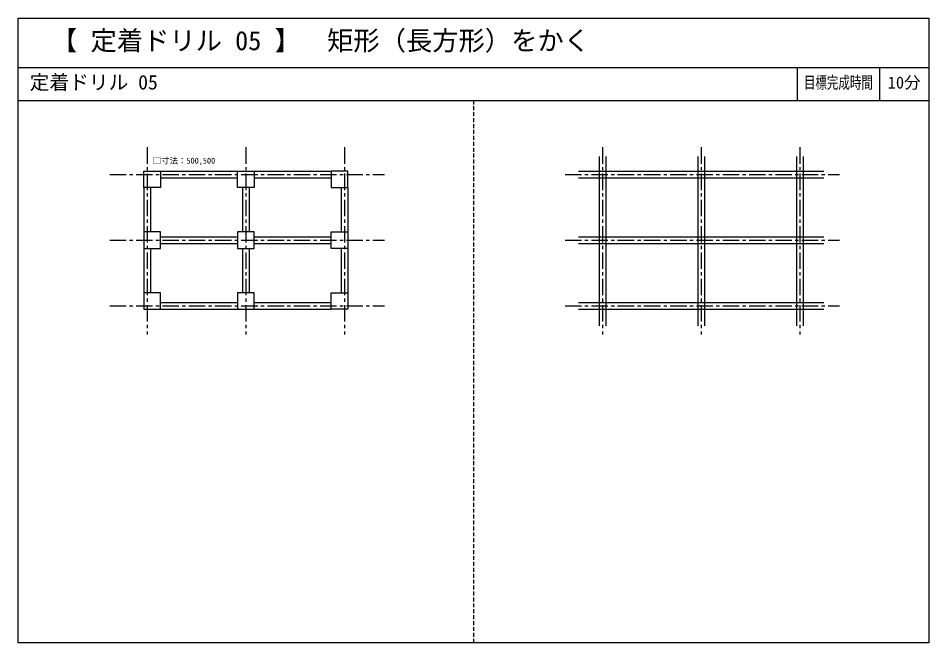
# Model space of a CAD drawing. Units: millimetres, scale not verified. Extents: x -13850 to 13850, y -9500 to 9500.
import ezdxf
from ezdxf.enums import TextEntityAlignment as Align

# ---------------------------------------------------------------- set-up
doc = ezdxf.new("R2010")
doc.units = ezdxf.units.MM
doc.header["$LTSCALE"] = 100
doc.linetypes.add('CHAIN1', pattern=[8, 5, -1, 1, -1])
doc.linetypes.add('DASHED1', pattern=[1.8, 1.2, -0.6])
for name, color, linetype in [('0-0', 7, 'Continuous'), ('D-0', 4, 'Continuous'), ('E-0', 3, 'Continuous'), ('F-0', 7, 'Continuous')]:
    doc.layers.add(name, color=color, linetype=linetype)
doc.styles.add('ＭＳ ゴシック', font='')
doc.styles.get('ＭＳ ゴシック').set_extended_font_data('MS Gothic')

msp = doc.modelspace()

# ---------------------------------------------------------------- linework, layer by layer
at = {"layer": '0-0'}
for p, q in [((3825, 5297.7), (3825, 146.9)), ((4025, 5297.7), (4025, 146.9)), ((6825, 5297.7), (6825, 146.9)), ((7025, 5297.7), (7025, 146.9)), ((9825, 5297.7), (9825, 146.9)), ((10025, 5297.7), (10025, 146.9)), ((3192.9, 4848.8), (10654, 4848.8)), ((3192.9, 4648.8), (10654, 4648.8)), ((3192.9, 2848.8), (10654, 2848.8)), ((3192.9, 2648.8), (10654, 2648.8)), ((3192.9, 848.8), (10654, 848.8)), ((3192.9, 648.8), (10654, 648.8))]:
    msp.add_line(p, q, dxfattribs=at)
at = {"layer": 'E-0', "color": 4, "linetype": 'CHAIN1'}
for p, q in [((-9925, 5573.1), (-9925, -124.6)), ((-6925, 5573.1), (-6925, -124.6)), ((-3925, 5573.1), (-3925, -124.6)), ((3925, 5573.1), (3925, -124.6)), ((6925, 5573.1), (6925, -124.6)), ((9925, 5573.1), (9925, -124.6)), ((-11064.5, 4748.8), (-2711.7, 4748.8)), ((2785.5, 4748.8), (11138.3, 4748.8)), ((-11064.5, 2748.8), (-2711.7, 2748.8)), ((2785.5, 2748.8), (11138.3, 2748.8)), ((-11064.5, 748.8), (-2711.7, 748.8)), ((2785.5, 748.8), (11138.3, 748.8))]:
    msp.add_line(p, q, dxfattribs=at)
at = {"layer": 'E-0'}
for p, q in [((-10025, 4348.8), (-10025, 4848.8)), ((-10025, 4848.8), (-9525, 4848.8)), ((-9525, 4848.8), (-9525, 4348.8)), ((-7175, 4348.8), (-7175, 4848.8)), ((-7175, 4848.8), (-6675, 4848.8)), ((-6675, 4848.8), (-6675, 4348.8)), ((-4325, 4848.8), (-4325, 4348.8)), ((-3825, 4848.8), (-4325, 4848.8)), ((-3825, 4348.8), (-3825, 4848.8)), ((-9525, 4348.8), (-10025, 4348.8)), ((-6675, 4348.8), (-7175, 4348.8)), ((-4325, 4348.8), (-3825, 4348.8)), ((-10025, 2998.8), (-10025, 2498.8)), ((-9525, 2998.8), (-10025, 2998.8)), ((-9525, 2498.8), (-9525, 2998.8)), ((-7175, 2998.8), (-7175, 2498.8)), ((-6675, 2998.8), (-7175, 2998.8)), ((-6675, 2498.8), (-6675, 2998.8)), ((-4325, 2998.8), (-3825, 2998.8)), ((-4325, 2498.8), (-4325, 2998.8)), ((-3825, 2998.8), (-3825, 2498.8)), ((-10025, 2498.8), (-9525, 2498.8)), ((-7175, 2498.8), (-6675, 2498.8)), ((-3825, 2498.8), (-4325, 2498.8)), ((-10025, 1148.8), (-10025, 648.8)), ((-9525, 1148.8), (-10025, 1148.8)), ((-9525, 648.8), (-9525, 1148.8)), ((-7175, 1148.8), (-7175, 648.8)), ((-6675, 1148.8), (-7175, 1148.8)), ((-6675, 648.8), (-6675, 1148.8)), ((-4325, 1148.8), (-3825, 1148.8)), ((-4325, 648.8), (-4325, 1148.8)), ((-3825, 1148.8), (-3825, 648.8)), ((-10025, 648.8), (-9525, 648.8)), ((-7175, 648.8), (-6675, 648.8)), ((-3825, 648.8), (-4325, 648.8))]:
    msp.add_line(p, q, dxfattribs=at)
at = {"layer": 'E-0', "color": 7}
for p, q in [((-9525, 4848.8), (-7175, 4848.8)), ((-6675, 4848.8), (-4325, 4848.8)), ((-9525, 4648.8), (-7175, 4648.8)), ((-6675, 4648.8), (-4325, 4648.8)), ((-10025, 4348.8), (-10025, 2998.8)), ((-9825, 4348.8), (-9825, 2998.8)), ((-7025, 4348.8), (-7025, 2998.8)), ((-6825, 4348.8), (-6825, 2998.8)), ((-4025, 4348.8), (-4025, 2998.8)), ((-3825, 4348.8), (-3825, 2998.8)), ((-9525, 2848.8), (-7175, 2848.8)), ((-6675, 2848.8), (-4325, 2848.8)), ((-10025, 2498.8), (-10025, 1148.8)), ((-9825, 2498.8), (-9825, 1148.8)), ((-9525, 2648.8), (-7175, 2648.8)), ((-7025, 2498.8), (-7025, 1148.8)), ((-6825, 2498.8), (-6825, 1148.8)), ((-6675, 2648.8), (-4325, 2648.8)), ((-4025, 2498.8), (-4025, 1148.8)), ((-3825, 2498.8), (-3825, 1148.8)), ((-9525, 848.8), (-7175, 848.8)), ((-6675, 848.8), (-4325, 848.8)), ((-9525, 648.8), (-7175, 648.8)), ((-6675, 648.8), (-4325, 648.8))]:
    msp.add_line(p, q, dxfattribs=at)
at = {"layer": 'F-0', "color": 6}
for p, q in [((-13850, 9500), (13850, 9500)), ((-13850, -9500), (-13850, 9500)), ((-13850, 8000), (13850, 8000))]:
    msp.add_line(p, q, dxfattribs=at)
at = {"layer": 'F-0'}
for p, q in [((9850, 8000), (9850, 7000)), ((12350, 8000), (12350, 7000)), ((-13850, 7000), (13850, 7000))]:
    msp.add_line(p, q, dxfattribs=at)
at = {"layer": 'F-0', "linetype": 'DASHED1'}
msp.add_line((0, 7000), (0, -9500), dxfattribs=at)
at = {"layer": 'F-0', "color": 6}
msp.add_lwpolyline([(13850, 9500), (13850, -9500), (-13850, -9500)], dxfattribs=at)

# ---------------------------------------------------------------- texts
at = {"layer": 'D-0', "style": 'ＭＳ ゴシック'}
msp.add_text('□寸法：500,500', height=183.3, dxfattribs=at).set_placement((-9757.9, 5019.2), align=Align.BOTTOM_LEFT)
at = {"layer": 'F-0', "style": 'ＭＳ ゴシック'}
for s, height, p in [('【 定着ドリル 05 】\u3000矩形（長方形）をかく', 586.5, (-12850, 8350)), ('定着ドリル 05', 439.9, (-13500, 7200)), ('10分', 366.6, (12600, 7250))]:
    msp.add_text(s, height=height, dxfattribs=at).set_placement(p, align=Align.BOTTOM_LEFT)
at = {"layer": 'F-0', "style": 'ＭＳ ゴシック', "width": 0.7}
msp.add_text('目標完成時間', height=366.6, dxfattribs=at).set_placement((10050, 7250), align=Align.BOTTOM_LEFT)

doc.saveas('drawing.dxf')
